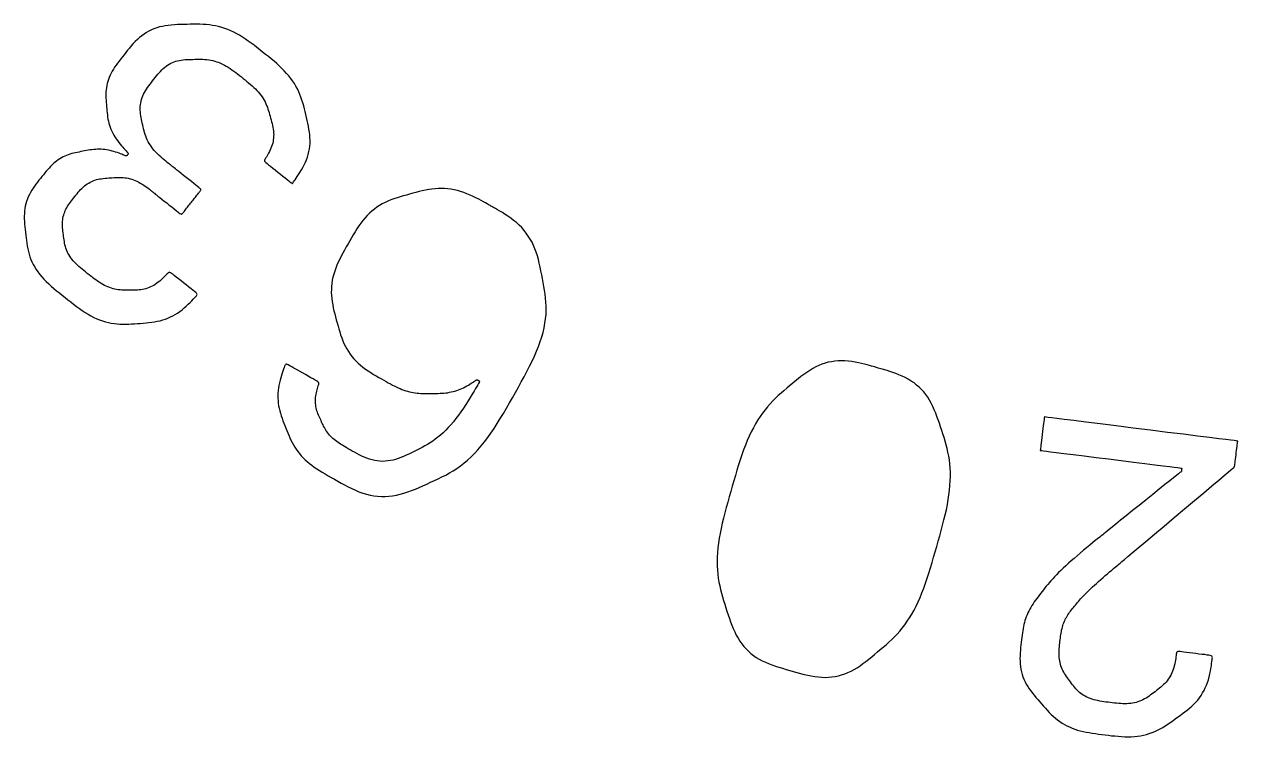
# Model space of a CAD drawing. Extents: x 1 to 47.3, y -47.1 to -0.8.
# Drawn here: x 9.13 to 22.56, y -47.05 to -39.16 of the extents above; entities that cross this region are included whole.
import ezdxf

# ---------------------------------------------------------------- set-up
doc = ezdxf.new("R2010")
doc.units = 0
doc.layers.add('LAYER 1', color=7, linetype='CONTINUOUS')

msp = doc.modelspace()

# ---------------------------------------------------------------- linework, layer by layer
at = {"layer": 'LAYER 1'}
for points in [[(12.241, -40.688), (12.253, -40.659), (12.264, -40.63), (12.273, -40.6), (12.28, -40.57), (12.285, -40.54), (12.289, -40.509), (12.292, -40.478), (12.292, -40.447), (12.291, -40.416), (12.289, -40.384), (12.285, -40.353), (12.28, -40.321), (12.274, -40.289), (12.267, -40.256), (12.26, -40.224), (12.253, -40.192), (12.246, -40.159), (12.238, -40.127), (12.23, -40.095), (12.222, -40.063), (12.213, -40.031), (12.203, -39.999), (12.192, -39.968), (12.181, -39.937), (12.167, -39.906), (12.152, -39.876), (12.136, -39.846), (12.119, -39.816), (12.099, -39.787), (12.079, -39.759), (12.056, -39.73), (12.033, -39.703), (12.007, -39.675), (11.981, -39.648), (11.953, -39.622), (11.924, -39.595), (11.894, -39.569), (11.863, -39.544), (11.831, -39.518), (11.8, -39.493), (11.768, -39.468), (11.736, -39.442), (11.705, -39.417), (11.673, -39.393), (11.641, -39.369), (11.609, -39.346), (11.578, -39.323), (11.546, -39.302), (11.513, -39.282), (11.481, -39.264), (11.448, -39.247), (11.415, -39.231), (11.382, -39.217), (11.349, -39.205), (11.315, -39.194), (11.281, -39.185), (11.247, -39.178), (11.213, -39.172), (11.178, -39.167), (11.143, -39.164), (11.108, -39.161), (11.073, -39.16), (11.038, -39.16), (11.003, -39.16), (10.967, -39.16), (10.932, -39.161), (10.896, -39.162), (10.861, -39.163), (10.826, -39.164), (10.791, -39.166), (10.757, -39.169), (10.723, -39.172), (10.69, -39.177), (10.658, -39.183), (10.626, -39.19), (10.595, -39.199), (10.565, -39.21), (10.536, -39.222), (10.508, -39.236), (10.481, -39.251), (10.455, -39.268), (10.429, -39.287), (10.405, -39.307), (10.381, -39.328), (10.358, -39.351), (10.336, -39.374), (10.314, -39.398), (10.293, -39.423), (10.273, -39.448), (10.253, -39.473), (10.234, -39.497), (10.215, -39.521), (10.197, -39.544), (10.179, -39.567), (10.162, -39.59), (10.146, -39.613), (10.13, -39.635), (10.116, -39.658), (10.103, -39.68), (10.091, -39.702), (10.08, -39.725), (10.07, -39.748), (10.061, -39.77), (10.054, -39.793), (10.048, -39.816), (10.042, -39.839), (10.038, -39.862), (10.036, -39.885), (10.034, -39.908), (10.033, -39.931), (10.033, -39.954), (10.034, -39.978), (10.035, -40.001), (10.036, -40.025), (10.038, -40.048), (10.04, -40.071), (10.042, -40.095), (10.044, -40.118), (10.046, -40.141), (10.049, -40.165), (10.052, -40.188), (10.056, -40.211), (10.061, -40.233), (10.066, -40.256), (10.073, -40.278), (10.08, -40.3), (10.089, -40.322), (10.098, -40.343), (10.108, -40.365), (10.12, -40.386), (10.132, -40.407), (10.146, -40.427), (10.16, -40.448), (10.175, -40.467), (10.19, -40.486), (10.205, -40.504), (10.219, -40.521), (10.233, -40.536), (10.245, -40.55), (10.256, -40.561), (10.264, -40.571), (10.271, -40.578), (10.275, -40.583), (10.279, -40.587), (10.28, -40.59), (10.281, -40.592), (10.281, -40.594), (10.28, -40.595), (10.279, -40.597), (10.277, -40.599), (10.275, -40.601), (10.273, -40.604), (10.271, -40.606), (10.269, -40.609), (10.267, -40.612), (10.265, -40.614), (10.264, -40.616), (10.262, -40.617), (10.261, -40.618), (10.259, -40.618), (10.257, -40.618), (10.253, -40.617), (10.248, -40.615), (10.242, -40.613), (10.233, -40.609), (10.222, -40.605), (10.209, -40.599), (10.194, -40.593), (10.178, -40.587), (10.16, -40.581), (10.141, -40.574), (10.121, -40.568), (10.101, -40.563), (10.081, -40.558), (10.061, -40.553), (10.041, -40.55), (10.021, -40.547), (10.001, -40.545), (9.981, -40.544), (9.96, -40.543), (9.94, -40.544), (9.92, -40.545), (9.899, -40.546), (9.879, -40.548), (9.859, -40.551), (9.838, -40.554), (9.818, -40.558), (9.797, -40.562), (9.777, -40.566), (9.757, -40.57), (9.736, -40.574), (9.716, -40.578), (9.695, -40.582), (9.675, -40.587), (9.655, -40.592), (9.635, -40.598), (9.616, -40.605), (9.597, -40.612), (9.578, -40.62), (9.559, -40.629), (9.541, -40.639), (9.523, -40.65), (9.505, -40.661), (9.487, -40.674), (9.47, -40.688), (9.454, -40.702), (9.437, -40.717), (9.421, -40.734), (9.405, -40.751), (9.389, -40.768), (9.373, -40.787), (9.357, -40.806), (9.341, -40.825), (9.325, -40.845), (9.309, -40.866), (9.292, -40.887), (9.275, -40.908), (9.259, -40.93), (9.243, -40.952), (9.227, -40.974), (9.212, -40.997), (9.198, -41.021), (9.186, -41.045), (9.174, -41.069), (9.164, -41.094), (9.155, -41.12), (9.148, -41.146), (9.141, -41.172), (9.136, -41.2), (9.133, -41.227), (9.131, -41.255), (9.13, -41.284), (9.13, -41.313), (9.131, -41.342), (9.133, -41.372), (9.136, -41.402), (9.139, -41.432), (9.142, -41.462), (9.146, -41.493), (9.15, -41.523), (9.154, -41.553), (9.158, -41.584), (9.163, -41.614), (9.169, -41.644), (9.176, -41.674), (9.183, -41.703), (9.192, -41.733), (9.203, -41.762), (9.215, -41.79), (9.229, -41.819), (9.245, -41.847), (9.262, -41.874), (9.281, -41.902), (9.301, -41.929), (9.323, -41.955), (9.347, -41.982), (9.373, -42.008), (9.4, -42.033), (9.428, -42.059), (9.457, -42.084), (9.487, -42.109), (9.518, -42.134), (9.549, -42.159), (9.581, -42.184), (9.612, -42.209), (9.644, -42.234), (9.676, -42.259), (9.708, -42.283), (9.74, -42.306), (9.772, -42.329), (9.804, -42.35), (9.836, -42.37), (9.868, -42.388), (9.9, -42.404), (9.932, -42.419), (9.964, -42.433), (9.996, -42.444), (10.028, -42.454), (10.06, -42.462), (10.092, -42.469), (10.125, -42.474), (10.157, -42.477), (10.189, -42.479), (10.221, -42.48), (10.253, -42.479), (10.285, -42.478), (10.317, -42.477), (10.349, -42.475), (10.382, -42.473), (10.414, -42.471), (10.446, -42.468), (10.478, -42.466), (10.509, -42.462), (10.541, -42.458), (10.572, -42.454), (10.602, -42.448), (10.632, -42.441), (10.662, -42.433), (10.691, -42.423), (10.719, -42.413), (10.747, -42.4), (10.774, -42.387), (10.8, -42.372), (10.826, -42.356), (10.852, -42.338), (10.876, -42.32), (10.9, -42.3), (10.923, -42.28), (10.945, -42.259), (10.965, -42.24), (10.984, -42.221), (11, -42.204), (11.014, -42.189), (11.025, -42.177), (11.034, -42.167), (11.04, -42.159), (11.042, -42.152), (11.041, -42.145), (11.036, -42.138), (11.027, -42.129), (11.014, -42.118), (10.996, -42.104), (10.975, -42.087), (10.949, -42.067), (10.922, -42.045), (10.893, -42.023), (10.865, -42), (10.837, -41.978), (10.812, -41.958), (10.79, -41.941), (10.773, -41.927), (10.759, -41.917), (10.749, -41.91), (10.741, -41.906), (10.735, -41.905), (10.729, -41.907), (10.723, -41.911), (10.717, -41.917), (10.708, -41.926), (10.698, -41.936), (10.687, -41.948), (10.674, -41.961), (10.66, -41.974), (10.645, -41.988), (10.63, -42.002), (10.613, -42.015), (10.597, -42.027), (10.58, -42.039), (10.563, -42.05), (10.546, -42.059), (10.528, -42.068), (10.511, -42.075), (10.493, -42.082), (10.475, -42.087), (10.456, -42.092), (10.438, -42.096), (10.419, -42.099), (10.4, -42.101), (10.381, -42.102), (10.362, -42.103), (10.343, -42.103), (10.324, -42.104), (10.305, -42.104), (10.286, -42.104), (10.266, -42.104), (10.247, -42.104), (10.228, -42.103), (10.209, -42.102), (10.19, -42.101), (10.17, -42.098), (10.151, -42.096), (10.132, -42.092), (10.113, -42.087), (10.094, -42.081), (10.075, -42.075), (10.055, -42.067), (10.036, -42.059), (10.017, -42.05), (9.998, -42.039), (9.979, -42.028), (9.96, -42.016), (9.941, -42.003), (9.922, -41.99), (9.903, -41.976), (9.884, -41.962), (9.865, -41.947), (9.846, -41.932), (9.827, -41.917), (9.808, -41.902), (9.789, -41.887), (9.77, -41.871), (9.752, -41.856), (9.734, -41.841), (9.717, -41.825), (9.7, -41.809), (9.685, -41.793), (9.67, -41.777), (9.657, -41.761), (9.644, -41.744), (9.633, -41.727), (9.622, -41.71), (9.613, -41.693), (9.604, -41.675), (9.597, -41.657), (9.59, -41.639), (9.585, -41.621), (9.58, -41.602), (9.576, -41.584), (9.573, -41.565), (9.57, -41.546), (9.567, -41.527), (9.565, -41.508), (9.562, -41.489), (9.56, -41.47), (9.558, -41.451), (9.556, -41.433), (9.554, -41.414), (9.553, -41.395), (9.553, -41.377), (9.553, -41.359), (9.554, -41.341), (9.555, -41.323), (9.558, -41.305), (9.561, -41.288), (9.566, -41.271), (9.571, -41.254), (9.577, -41.238), (9.583, -41.221), (9.591, -41.205), (9.599, -41.19), (9.609, -41.174), (9.619, -41.159), (9.629, -41.144), (9.64, -41.128), (9.652, -41.113), (9.664, -41.098), (9.676, -41.083), (9.688, -41.067), (9.701, -41.051), (9.714, -41.036), (9.727, -41.02), (9.74, -41.005), (9.753, -40.99), (9.767, -40.976), (9.781, -40.962), (9.796, -40.95), (9.811, -40.938), (9.827, -40.927), (9.843, -40.917), (9.859, -40.908), (9.876, -40.899), (9.893, -40.892), (9.91, -40.886), (9.929, -40.88), (9.947, -40.876), (9.966, -40.872), (9.985, -40.869), (10.004, -40.866), (10.024, -40.864), (10.044, -40.863), (10.064, -40.861), (10.083, -40.86), (10.103, -40.858), (10.123, -40.857), (10.143, -40.856), (10.163, -40.855), (10.183, -40.855), (10.203, -40.856), (10.223, -40.857), (10.242, -40.858), (10.262, -40.861), (10.281, -40.865), (10.3, -40.869), (10.32, -40.875), (10.339, -40.882), (10.358, -40.889), (10.377, -40.898), (10.396, -40.907), (10.414, -40.917), (10.433, -40.929), (10.451, -40.94), (10.468, -40.952), (10.485, -40.964), (10.5, -40.975), (10.514, -40.986), (10.526, -40.995), (10.536, -41.003), (10.544, -41.01), (10.55, -41.015), (10.556, -41.02), (10.563, -41.025), (10.571, -41.031), (10.58, -41.039), (10.593, -41.048), (10.608, -41.061), (10.629, -41.077), (10.652, -41.096), (10.679, -41.117), (10.706, -41.138), (10.734, -41.161), (10.762, -41.182), (10.787, -41.202), (10.81, -41.22), (10.828, -41.235), (10.842, -41.246), (10.853, -41.254), (10.861, -41.259), (10.867, -41.261), (10.871, -41.261), (10.875, -41.259), (10.879, -41.255), (10.883, -41.25), (10.888, -41.243), (10.895, -41.235), (10.902, -41.227), (10.909, -41.217), (10.917, -41.207), (10.926, -41.196), (10.935, -41.185), (10.944, -41.174), (10.952, -41.162), (10.961, -41.151), (10.97, -41.14), (10.979, -41.129), (10.988, -41.117), (10.997, -41.106), (11.006, -41.095), (11.015, -41.084), (11.024, -41.072), (11.033, -41.061), (11.041, -41.051), (11.049, -41.04), (11.057, -41.03), (11.064, -41.022), (11.07, -41.014), (11.076, -41.007), (11.08, -41.001), (11.083, -40.997), (11.084, -40.992), (11.083, -40.988), (11.08, -40.983), (11.073, -40.976), (11.063, -40.967), (11.048, -40.956), (11.029, -40.941), (11.006, -40.923), (10.98, -40.902), (10.952, -40.879), (10.922, -40.856), (10.893, -40.833), (10.866, -40.811), (10.84, -40.791), (10.819, -40.774), (10.802, -40.76), (10.788, -40.75), (10.778, -40.741), (10.769, -40.735), (10.762, -40.729), (10.755, -40.723), (10.747, -40.717), (10.738, -40.709), (10.726, -40.7), (10.711, -40.689), (10.695, -40.676), (10.678, -40.661), (10.659, -40.645), (10.64, -40.628), (10.621, -40.611), (10.603, -40.593), (10.585, -40.574), (10.568, -40.556), (10.553, -40.537), (10.538, -40.518), (10.525, -40.499), (10.513, -40.479), (10.502, -40.46), (10.491, -40.44), (10.482, -40.42), (10.474, -40.4), (10.467, -40.379), (10.461, -40.359), (10.455, -40.338), (10.45, -40.318), (10.445, -40.297), (10.441, -40.276), (10.436, -40.255), (10.432, -40.234), (10.428, -40.213), (10.424, -40.193), (10.42, -40.172), (10.417, -40.151), (10.415, -40.131), (10.413, -40.11), (10.413, -40.09), (10.414, -40.07), (10.415, -40.05), (10.418, -40.03), (10.422, -40.01), (10.428, -39.991), (10.434, -39.971), (10.441, -39.952), (10.45, -39.933), (10.46, -39.914), (10.471, -39.895), (10.483, -39.877), (10.495, -39.858), (10.508, -39.84), (10.522, -39.822), (10.536, -39.803), (10.55, -39.785), (10.565, -39.767), (10.579, -39.749), (10.593, -39.732), (10.607, -39.714), (10.622, -39.698), (10.637, -39.681), (10.652, -39.666), (10.667, -39.651), (10.683, -39.637), (10.699, -39.624), (10.716, -39.613), (10.733, -39.602), (10.751, -39.592), (10.769, -39.584), (10.788, -39.576), (10.807, -39.569), (10.826, -39.564), (10.846, -39.56), (10.867, -39.556), (10.888, -39.553), (10.909, -39.551), (10.931, -39.55), (10.952, -39.549), (10.974, -39.548), (10.996, -39.548), (11.018, -39.547), (11.04, -39.547), (11.062, -39.547), (11.084, -39.547), (11.106, -39.547), (11.128, -39.549), (11.15, -39.55), (11.172, -39.553), (11.193, -39.557), (11.215, -39.561), (11.237, -39.567), (11.258, -39.574), (11.28, -39.581), (11.301, -39.59), (11.322, -39.6), (11.344, -39.611), (11.365, -39.623), (11.386, -39.636), (11.407, -39.649), (11.428, -39.664), (11.449, -39.679), (11.47, -39.694), (11.491, -39.71), (11.511, -39.727), (11.532, -39.743), (11.553, -39.759), (11.573, -39.776), (11.593, -39.792), (11.613, -39.808), (11.632, -39.825), (11.651, -39.841), (11.669, -39.858), (11.687, -39.875), (11.703, -39.892), (11.719, -39.909), (11.734, -39.927), (11.748, -39.945), (11.761, -39.963), (11.773, -39.982), (11.784, -40), (11.794, -40.019), (11.803, -40.039), (11.812, -40.058), (11.82, -40.078), (11.827, -40.098), (11.833, -40.118), (11.839, -40.138), (11.845, -40.158), (11.85, -40.178), (11.856, -40.199), (11.861, -40.219), (11.867, -40.239), (11.872, -40.26), (11.876, -40.28), (11.88, -40.3), (11.884, -40.32), (11.887, -40.34), (11.889, -40.36), (11.89, -40.38), (11.889, -40.399), (11.888, -40.419), (11.886, -40.438), (11.883, -40.457), (11.879, -40.476), (11.874, -40.495), (11.867, -40.514), (11.86, -40.532), (11.852, -40.551), (11.843, -40.569), (11.834, -40.586), (11.825, -40.602), (11.817, -40.617), (11.809, -40.63), (11.801, -40.641), (11.795, -40.651), (11.791, -40.659), (11.788, -40.665), (11.788, -40.671), (11.79, -40.676), (11.796, -40.683), (11.804, -40.691), (11.817, -40.702), (11.834, -40.715), (11.855, -40.732), (11.88, -40.752), (11.907, -40.773), (11.935, -40.796), (11.964, -40.818), (11.991, -40.84), (12.017, -40.86), (12.039, -40.878), (12.057, -40.892), (12.07, -40.903), (12.081, -40.911), (12.088, -40.916), (12.092, -40.92), (12.095, -40.922), (12.096, -40.923), (12.096, -40.923), (12.096, -40.923), (12.096, -40.923), (12.097, -40.922), (12.098, -40.92), (12.101, -40.917), (12.104, -40.911), (12.109, -40.904), (12.117, -40.894), (12.126, -40.881), (12.138, -40.864), (12.151, -40.845), (12.166, -40.823), (12.181, -40.799), (12.197, -40.773), (12.212, -40.746), (12.227, -40.717)], [(13.993, -41.023), (13.958, -41.011), (13.923, -41.001), (13.888, -40.993), (13.852, -40.987), (13.817, -40.982), (13.782, -40.979), (13.747, -40.978), (13.711, -40.978), (13.676, -40.981), (13.641, -40.985), (13.606, -40.99), (13.57, -40.996), (13.535, -41.004), (13.5, -41.012), (13.465, -41.021), (13.43, -41.031), (13.394, -41.04), (13.359, -41.05), (13.324, -41.06), (13.29, -41.07), (13.255, -41.08), (13.221, -41.092), (13.188, -41.104), (13.155, -41.118), (13.123, -41.133), (13.092, -41.149), (13.062, -41.166), (13.033, -41.185), (13.005, -41.206), (12.977, -41.228), (12.951, -41.252), (12.925, -41.277), (12.901, -41.303), (12.877, -41.331), (12.855, -41.361), (12.833, -41.392), (12.812, -41.423), (12.791, -41.456), (12.771, -41.489), (12.751, -41.523), (12.732, -41.557), (12.713, -41.591), (12.693, -41.625), (12.675, -41.659), (12.656, -41.692), (12.638, -41.726), (12.621, -41.759), (12.605, -41.793), (12.59, -41.827), (12.577, -41.86), (12.565, -41.894), (12.555, -41.927), (12.546, -41.961), (12.539, -41.994), (12.534, -42.028), (12.531, -42.061), (12.529, -42.095), (12.528, -42.129), (12.53, -42.162), (12.533, -42.196), (12.537, -42.23), (12.543, -42.264), (12.55, -42.297), (12.557, -42.331), (12.566, -42.365), (12.574, -42.398), (12.583, -42.432), (12.592, -42.466), (12.602, -42.5), (12.611, -42.533), (12.621, -42.566), (12.631, -42.599), (12.643, -42.632), (12.655, -42.663), (12.668, -42.694), (12.683, -42.725), (12.699, -42.754), (12.717, -42.782), (12.735, -42.81), (12.756, -42.836), (12.777, -42.862), (12.801, -42.887), (12.825, -42.911), (12.851, -42.933), (12.878, -42.956), (12.907, -42.977), (12.936, -42.997), (12.966, -43.016), (12.995, -43.035), (13.025, -43.052), (13.054, -43.069), (13.082, -43.085), (13.109, -43.1), (13.134, -43.115), (13.158, -43.128), (13.181, -43.141), (13.204, -43.153), (13.225, -43.164), (13.247, -43.174), (13.268, -43.184), (13.288, -43.193), (13.309, -43.201), (13.33, -43.209), (13.351, -43.216), (13.372, -43.222), (13.393, -43.227), (13.414, -43.232), (13.435, -43.236), (13.456, -43.24), (13.477, -43.242), (13.498, -43.244), (13.519, -43.246), (13.541, -43.247), (13.562, -43.247), (13.583, -43.247), (13.604, -43.247), (13.626, -43.247), (13.647, -43.247), (13.668, -43.247), (13.69, -43.246), (13.711, -43.246), (13.732, -43.245), (13.753, -43.244), (13.774, -43.242), (13.795, -43.24), (13.816, -43.238), (13.836, -43.234), (13.856, -43.23), (13.876, -43.226), (13.896, -43.22), (13.916, -43.214), (13.935, -43.207), (13.954, -43.2), (13.973, -43.192), (13.992, -43.183), (14.01, -43.173), (14.028, -43.163), (14.046, -43.153), (14.062, -43.143), (14.077, -43.134), (14.091, -43.125), (14.103, -43.117), (14.113, -43.11), (14.121, -43.105), (14.127, -43.101), (14.132, -43.098), (14.136, -43.096), (14.138, -43.095), (14.14, -43.094), (14.142, -43.095), (14.143, -43.095), (14.145, -43.097), (14.148, -43.098), (14.15, -43.099), (14.153, -43.101), (14.156, -43.103), (14.159, -43.104), (14.161, -43.106), (14.164, -43.107), (14.166, -43.108), (14.168, -43.109), (14.168, -43.111), (14.168, -43.114), (14.166, -43.118), (14.163, -43.125), (14.157, -43.135), (14.149, -43.15), (14.138, -43.168), (14.124, -43.192), (14.107, -43.221), (14.087, -43.254), (14.065, -43.29), (14.041, -43.328), (14.016, -43.368), (13.99, -43.409), (13.962, -43.449), (13.935, -43.488), (13.907, -43.525), (13.879, -43.56), (13.851, -43.593), (13.822, -43.625), (13.794, -43.654), (13.766, -43.682), (13.737, -43.708), (13.708, -43.732), (13.679, -43.754), (13.65, -43.774), (13.621, -43.793), (13.592, -43.811), (13.563, -43.827), (13.534, -43.843), (13.504, -43.858), (13.475, -43.873), (13.445, -43.888), (13.416, -43.902), (13.387, -43.917), (13.357, -43.931), (13.328, -43.944), (13.299, -43.956), (13.269, -43.967), (13.24, -43.976), (13.211, -43.984), (13.182, -43.99), (13.153, -43.994), (13.124, -43.997), (13.094, -43.998), (13.065, -43.996), (13.037, -43.993), (13.008, -43.988), (12.979, -43.982), (12.95, -43.973), (12.921, -43.963), (12.893, -43.951), (12.865, -43.939), (12.837, -43.926), (12.811, -43.912), (12.785, -43.898), (12.76, -43.884), (12.736, -43.871), (12.714, -43.858), (12.693, -43.846), (12.673, -43.835), (12.654, -43.824), (12.637, -43.813), (12.62, -43.802), (12.603, -43.791), (12.588, -43.78), (12.573, -43.769), (12.559, -43.757), (12.546, -43.745), (12.533, -43.733), (12.52, -43.72), (12.509, -43.707), (12.498, -43.694), (12.487, -43.68), (12.477, -43.667), (12.468, -43.652), (12.459, -43.638), (12.451, -43.623), (12.443, -43.608), (12.436, -43.593), (12.428, -43.578), (12.421, -43.563), (12.414, -43.547), (12.407, -43.532), (12.4, -43.517), (12.393, -43.501), (12.386, -43.486), (12.38, -43.47), (12.374, -43.455), (12.369, -43.439), (12.365, -43.423), (12.361, -43.407), (12.357, -43.391), (12.355, -43.374), (12.353, -43.358), (12.352, -43.341), (12.352, -43.324), (12.353, -43.307), (12.354, -43.29), (12.356, -43.273), (12.359, -43.256), (12.362, -43.238), (12.366, -43.221), (12.37, -43.205), (12.374, -43.19), (12.378, -43.176), (12.382, -43.163), (12.385, -43.153), (12.388, -43.144), (12.389, -43.137), (12.389, -43.131), (12.388, -43.126), (12.383, -43.12), (12.375, -43.114), (12.364, -43.107), (12.348, -43.098), (12.327, -43.086), (12.302, -43.072), (12.273, -43.055), (12.241, -43.037), (12.208, -43.019), (12.175, -43), (12.144, -42.982), (12.114, -42.966), (12.089, -42.952), (12.068, -42.94), (12.052, -42.931), (12.04, -42.926), (12.031, -42.923), (12.024, -42.924), (12.019, -42.928), (12.014, -42.936), (12.01, -42.946), (12.005, -42.96), (11.999, -42.978), (11.992, -42.998), (11.984, -43.021), (11.976, -43.046), (11.968, -43.072), (11.96, -43.1), (11.954, -43.128), (11.948, -43.157), (11.943, -43.186), (11.939, -43.214), (11.937, -43.243), (11.936, -43.271), (11.937, -43.299), (11.938, -43.327), (11.941, -43.355), (11.945, -43.383), (11.951, -43.411), (11.957, -43.438), (11.965, -43.466), (11.974, -43.493), (11.983, -43.52), (11.993, -43.548), (12.003, -43.575), (12.014, -43.602), (12.024, -43.629), (12.035, -43.656), (12.046, -43.683), (12.057, -43.71), (12.069, -43.737), (12.081, -43.763), (12.094, -43.789), (12.108, -43.815), (12.123, -43.84), (12.139, -43.865), (12.156, -43.889), (12.175, -43.913), (12.195, -43.936), (12.216, -43.958), (12.238, -43.98), (12.261, -44.001), (12.286, -44.022), (12.312, -44.042), (12.339, -44.062), (12.368, -44.081), (12.397, -44.1), (12.428, -44.119), (12.46, -44.138), (12.493, -44.157), (12.527, -44.177), (12.562, -44.197), (12.599, -44.217), (12.636, -44.238), (12.675, -44.259), (12.714, -44.279), (12.754, -44.299), (12.794, -44.317), (12.834, -44.334), (12.875, -44.349), (12.916, -44.361), (12.958, -44.371), (12.999, -44.379), (13.04, -44.384), (13.082, -44.387), (13.123, -44.387), (13.165, -44.385), (13.206, -44.38), (13.248, -44.373), (13.29, -44.363), (13.332, -44.351), (13.374, -44.337), (13.416, -44.321), (13.458, -44.305), (13.5, -44.287), (13.542, -44.268), (13.584, -44.249), (13.626, -44.23), (13.668, -44.211), (13.71, -44.191), (13.752, -44.171), (13.794, -44.15), (13.835, -44.127), (13.876, -44.102), (13.917, -44.076), (13.957, -44.048), (13.996, -44.017), (14.035, -43.984), (14.074, -43.949), (14.112, -43.911), (14.15, -43.87), (14.187, -43.828), (14.223, -43.783), (14.259, -43.735), (14.294, -43.686), (14.329, -43.634), (14.364, -43.58), (14.398, -43.525), (14.432, -43.468), (14.466, -43.41), (14.499, -43.352), (14.532, -43.294), (14.565, -43.235), (14.598, -43.177), (14.63, -43.118), (14.662, -43.061), (14.693, -43.003), (14.722, -42.946), (14.75, -42.89), (14.776, -42.835), (14.8, -42.78), (14.821, -42.726), (14.84, -42.673), (14.857, -42.621), (14.871, -42.57), (14.883, -42.52), (14.892, -42.47), (14.899, -42.422), (14.904, -42.374), (14.906, -42.327), (14.905, -42.282), (14.903, -42.236), (14.899, -42.192), (14.894, -42.148), (14.888, -42.104), (14.881, -42.061), (14.873, -42.018), (14.865, -41.975), (14.857, -41.932), (14.848, -41.889), (14.839, -41.847), (14.83, -41.805), (14.82, -41.764), (14.808, -41.723), (14.796, -41.684), (14.782, -41.645), (14.766, -41.608), (14.749, -41.572), (14.729, -41.537), (14.708, -41.504), (14.686, -41.472), (14.661, -41.441), (14.635, -41.411), (14.607, -41.383), (14.578, -41.356), (14.546, -41.331), (14.514, -41.307), (14.482, -41.284), (14.451, -41.264), (14.421, -41.245), (14.393, -41.228), (14.368, -41.213), (14.346, -41.201), (14.329, -41.192), (14.315, -41.184), (14.304, -41.177), (14.295, -41.172), (14.285, -41.167), (14.276, -41.161), (14.265, -41.155), (14.251, -41.147), (14.233, -41.138), (14.212, -41.126), (14.187, -41.112), (14.16, -41.097), (14.129, -41.082), (14.097, -41.066), (14.063, -41.051), (14.029, -41.036)], [(18.212, -42.886), (18.174, -42.885), (18.137, -42.886), (18.1, -42.889), (18.064, -42.895), (18.028, -42.902), (17.993, -42.912), (17.958, -42.924), (17.923, -42.937), (17.889, -42.953), (17.856, -42.971), (17.823, -42.991), (17.79, -43.013), (17.758, -43.036), (17.726, -43.06), (17.694, -43.085), (17.663, -43.111), (17.631, -43.137), (17.6, -43.163), (17.568, -43.189), (17.537, -43.216), (17.506, -43.243), (17.475, -43.271), (17.444, -43.299), (17.414, -43.329), (17.385, -43.36), (17.356, -43.393), (17.328, -43.427), (17.3, -43.463), (17.274, -43.501), (17.248, -43.54), (17.224, -43.582), (17.2, -43.626), (17.176, -43.671), (17.154, -43.718), (17.132, -43.767), (17.111, -43.818), (17.091, -43.871), (17.072, -43.925), (17.053, -43.981), (17.035, -44.037), (17.017, -44.095), (17, -44.154), (16.983, -44.213), (16.966, -44.272), (16.949, -44.332), (16.932, -44.391), (16.915, -44.451), (16.899, -44.51), (16.883, -44.568), (16.868, -44.626), (16.855, -44.684), (16.842, -44.74), (16.831, -44.796), (16.821, -44.85), (16.813, -44.904), (16.807, -44.956), (16.802, -45.007), (16.8, -45.057), (16.798, -45.106), (16.799, -45.154), (16.801, -45.201), (16.805, -45.246), (16.81, -45.29), (16.817, -45.334), (16.826, -45.376), (16.835, -45.418), (16.846, -45.459), (16.857, -45.499), (16.869, -45.539), (16.882, -45.579), (16.895, -45.618), (16.907, -45.658), (16.92, -45.697), (16.934, -45.736), (16.947, -45.775), (16.962, -45.813), (16.977, -45.85), (16.993, -45.886), (17.01, -45.921), (17.029, -45.955), (17.048, -45.987), (17.07, -46.017), (17.093, -46.046), (17.118, -46.074), (17.144, -46.1), (17.171, -46.124), (17.2, -46.147), (17.231, -46.168), (17.263, -46.187), (17.297, -46.205), (17.332, -46.222), (17.368, -46.237), (17.405, -46.251), (17.443, -46.265), (17.482, -46.277), (17.522, -46.289), (17.561, -46.301), (17.601, -46.313), (17.641, -46.324), (17.681, -46.335), (17.721, -46.346), (17.761, -46.356), (17.801, -46.365), (17.84, -46.373), (17.879, -46.38), (17.918, -46.385), (17.956, -46.388), (17.994, -46.389), (18.031, -46.388), (18.068, -46.385), (18.105, -46.379), (18.141, -46.372), (18.176, -46.362), (18.211, -46.35), (18.246, -46.336), (18.28, -46.32), (18.314, -46.302), (18.347, -46.282), (18.38, -46.26), (18.412, -46.237), (18.445, -46.212), (18.477, -46.187), (18.509, -46.161), (18.541, -46.135), (18.573, -46.108), (18.604, -46.082), (18.636, -46.055), (18.668, -46.028), (18.699, -46), (18.73, -45.971), (18.76, -45.941), (18.79, -45.91), (18.819, -45.877), (18.847, -45.843), (18.875, -45.807), (18.902, -45.769), (18.927, -45.73), (18.952, -45.688), (18.977, -45.645), (19, -45.6), (19.022, -45.553), (19.044, -45.504), (19.065, -45.453), (19.085, -45.401), (19.104, -45.347), (19.123, -45.291), (19.141, -45.235), (19.159, -45.177), (19.176, -45.119), (19.194, -45.06), (19.211, -45.001), (19.228, -44.942), (19.245, -44.882), (19.261, -44.823), (19.278, -44.764), (19.293, -44.705), (19.308, -44.647), (19.322, -44.589), (19.335, -44.533), (19.346, -44.477), (19.356, -44.422), (19.364, -44.369), (19.37, -44.316), (19.375, -44.265), (19.378, -44.215), (19.379, -44.166), (19.379, -44.119), (19.377, -44.072), (19.373, -44.026), (19.368, -43.982), (19.361, -43.939), (19.352, -43.897), (19.343, -43.855), (19.332, -43.814), (19.321, -43.774), (19.309, -43.734), (19.296, -43.695), (19.284, -43.656), (19.271, -43.617), (19.258, -43.577), (19.245, -43.539), (19.231, -43.5), (19.217, -43.463), (19.201, -43.426), (19.185, -43.39), (19.168, -43.355), (19.15, -43.321), (19.13, -43.289), (19.108, -43.259), (19.085, -43.23), (19.06, -43.203), (19.034, -43.177), (19.006, -43.153), (18.977, -43.13), (18.946, -43.109), (18.914, -43.089), (18.88, -43.071), (18.845, -43.054), (18.81, -43.039), (18.775, -43.026), (18.741, -43.014), (18.708, -43.003), (18.679, -42.994), (18.652, -42.986), (18.629, -42.979), (18.61, -42.973), (18.595, -42.969), (18.582, -42.966), (18.572, -42.963), (18.561, -42.96), (18.551, -42.957), (18.539, -42.953), (18.525, -42.949), (18.507, -42.944), (18.485, -42.938), (18.459, -42.931), (18.43, -42.923), (18.397, -42.915), (18.363, -42.907), (18.326, -42.9), (18.289, -42.894), (18.251, -42.889)], [(20.635, -43.91), (20.739, -43.923), (20.86, -43.938), (20.992, -43.954), (21.131, -43.972), (21.271, -43.989), (21.406, -44.006), (21.532, -44.022), (21.643, -44.036), (21.733, -44.047), (21.804, -44.056), (21.856, -44.063), (21.893, -44.067), (21.917, -44.071), (21.931, -44.072), (21.938, -44.073), (21.94, -44.073), (21.94, -44.073), (21.94, -44.073), (21.94, -44.074), (21.94, -44.074), (21.94, -44.074), (21.94, -44.075), (21.94, -44.076), (21.94, -44.077), (21.94, -44.079), (21.939, -44.082), (21.939, -44.084), (21.939, -44.087), (21.938, -44.091), (21.938, -44.094), (21.938, -44.097), (21.937, -44.1), (21.937, -44.103), (21.937, -44.105), (21.936, -44.107), (21.936, -44.108), (21.936, -44.109), (21.936, -44.109), (21.936, -44.11), (21.936, -44.11), (21.936, -44.11), (21.936, -44.11), (21.936, -44.11), (21.934, -44.112), (21.929, -44.116), (21.919, -44.123), (21.904, -44.136), (21.881, -44.154), (21.849, -44.18), (21.807, -44.213), (21.754, -44.256), (21.691, -44.307), (21.62, -44.364), (21.546, -44.424), (21.47, -44.485), (21.396, -44.544), (21.326, -44.6), (21.263, -44.65), (21.211, -44.692), (21.17, -44.725), (21.138, -44.751), (21.114, -44.771), (21.095, -44.786), (21.079, -44.799), (21.065, -44.81), (21.049, -44.823), (21.032, -44.837), (21.009, -44.855), (20.983, -44.876), (20.953, -44.9), (20.921, -44.927), (20.887, -44.954), (20.852, -44.983), (20.817, -45.013), (20.782, -45.043), (20.748, -45.072), (20.716, -45.1), (20.685, -45.127), (20.656, -45.154), (20.628, -45.18), (20.602, -45.205), (20.577, -45.229), (20.554, -45.253), (20.532, -45.276), (20.512, -45.298), (20.493, -45.319), (20.475, -45.34), (20.458, -45.36), (20.441, -45.38), (20.425, -45.4), (20.41, -45.419), (20.395, -45.438), (20.38, -45.458), (20.365, -45.477), (20.35, -45.496), (20.335, -45.516), (20.321, -45.535), (20.307, -45.555), (20.294, -45.575), (20.281, -45.595), (20.269, -45.615), (20.258, -45.635), (20.247, -45.656), (20.237, -45.676), (20.228, -45.697), (20.22, -45.718), (20.212, -45.74), (20.205, -45.761), (20.199, -45.783), (20.194, -45.805), (20.189, -45.827), (20.184, -45.85), (20.18, -45.873), (20.177, -45.897), (20.173, -45.922), (20.17, -45.947), (20.167, -45.974), (20.163, -46.001), (20.16, -46.03), (20.156, -46.059), (20.154, -46.089), (20.151, -46.119), (20.15, -46.15), (20.149, -46.181), (20.15, -46.211), (20.152, -46.241), (20.155, -46.271), (20.16, -46.3), (20.166, -46.328), (20.174, -46.356), (20.183, -46.384), (20.194, -46.411), (20.206, -46.438), (20.22, -46.464), (20.235, -46.49), (20.252, -46.515), (20.27, -46.54), (20.288, -46.564), (20.307, -46.588), (20.327, -46.612), (20.348, -46.636), (20.368, -46.66), (20.389, -46.684), (20.41, -46.708), (20.431, -46.731), (20.452, -46.754), (20.474, -46.777), (20.496, -46.799), (20.518, -46.82), (20.541, -46.84), (20.565, -46.86), (20.59, -46.878), (20.616, -46.895), (20.642, -46.91), (20.669, -46.925), (20.697, -46.938), (20.726, -46.951), (20.756, -46.962), (20.786, -46.972), (20.817, -46.981), (20.849, -46.988), (20.882, -46.995), (20.916, -47.001), (20.95, -47.007), (20.984, -47.012), (21.02, -47.017), (21.055, -47.021), (21.091, -47.026), (21.128, -47.03), (21.164, -47.035), (21.201, -47.038), (21.238, -47.042), (21.274, -47.044), (21.31, -47.046), (21.346, -47.046), (21.382, -47.046), (21.416, -47.044), (21.45, -47.04), (21.484, -47.035), (21.517, -47.028), (21.549, -47.02), (21.58, -47.011), (21.611, -47), (21.642, -46.988), (21.671, -46.974), (21.701, -46.959), (21.729, -46.943), (21.757, -46.925), (21.785, -46.907), (21.813, -46.889), (21.84, -46.87), (21.867, -46.85), (21.894, -46.831), (21.921, -46.811), (21.948, -46.791), (21.975, -46.771), (22.001, -46.751), (22.026, -46.73), (22.051, -46.709), (22.074, -46.687), (22.096, -46.664), (22.117, -46.64), (22.136, -46.615), (22.155, -46.589), (22.171, -46.562), (22.187, -46.535), (22.201, -46.506), (22.214, -46.477), (22.225, -46.446), (22.235, -46.415), (22.244, -46.383), (22.251, -46.351), (22.258, -46.32), (22.263, -46.29), (22.268, -46.262), (22.271, -46.236), (22.274, -46.214), (22.277, -46.195), (22.278, -46.18), (22.279, -46.169), (22.277, -46.161), (22.273, -46.155), (22.266, -46.15), (22.255, -46.147), (22.24, -46.144), (22.22, -46.142), (22.195, -46.138), (22.165, -46.135), (22.131, -46.131), (22.096, -46.126), (22.061, -46.122), (22.026, -46.117), (21.993, -46.113), (21.964, -46.11), (21.94, -46.107), (21.922, -46.104), (21.907, -46.103), (21.897, -46.103), (21.89, -46.105), (21.886, -46.109), (21.883, -46.114), (21.881, -46.122), (21.88, -46.133), (21.878, -46.146), (21.876, -46.161), (21.873, -46.179), (21.87, -46.198), (21.867, -46.218), (21.863, -46.239), (21.858, -46.26), (21.852, -46.281), (21.846, -46.301), (21.838, -46.321), (21.83, -46.34), (21.822, -46.359), (21.812, -46.377), (21.802, -46.394), (21.791, -46.411), (21.779, -46.426), (21.766, -46.442), (21.753, -46.456), (21.738, -46.47), (21.724, -46.484), (21.709, -46.497), (21.693, -46.51), (21.677, -46.523), (21.661, -46.535), (21.645, -46.548), (21.629, -46.56), (21.612, -46.572), (21.596, -46.584), (21.58, -46.596), (21.563, -46.608), (21.546, -46.618), (21.529, -46.628), (21.511, -46.638), (21.493, -46.646), (21.474, -46.654), (21.455, -46.661), (21.436, -46.666), (21.416, -46.671), (21.396, -46.675), (21.375, -46.678), (21.354, -46.68), (21.332, -46.681), (21.31, -46.682), (21.287, -46.681), (21.265, -46.68), (21.242, -46.678), (21.218, -46.676), (21.195, -46.674), (21.171, -46.671), (21.148, -46.668), (21.124, -46.665), (21.101, -46.662), (21.078, -46.659), (21.055, -46.655), (21.032, -46.651), (21.01, -46.647), (20.988, -46.642), (20.967, -46.637), (20.947, -46.631), (20.927, -46.624), (20.908, -46.617), (20.89, -46.608), (20.872, -46.599), (20.855, -46.59), (20.839, -46.579), (20.824, -46.568), (20.809, -46.556), (20.795, -46.543), (20.782, -46.53), (20.769, -46.516), (20.756, -46.501), (20.744, -46.486), (20.732, -46.471), (20.721, -46.456), (20.709, -46.44), (20.698, -46.425), (20.686, -46.409), (20.675, -46.394), (20.664, -46.378), (20.653, -46.362), (20.643, -46.346), (20.634, -46.33), (20.625, -46.314), (20.617, -46.297), (20.61, -46.28), (20.603, -46.262), (20.597, -46.244), (20.593, -46.226), (20.589, -46.208), (20.586, -46.189), (20.584, -46.17), (20.582, -46.15), (20.582, -46.131), (20.582, -46.111), (20.583, -46.091), (20.584, -46.071), (20.586, -46.05), (20.588, -46.03), (20.59, -46.011), (20.592, -45.991), (20.595, -45.972), (20.597, -45.953), (20.6, -45.935), (20.602, -45.917), (20.605, -45.9), (20.608, -45.882), (20.611, -45.865), (20.615, -45.849), (20.619, -45.832), (20.624, -45.816), (20.629, -45.8), (20.635, -45.785), (20.641, -45.769), (20.648, -45.754), (20.655, -45.739), (20.663, -45.725), (20.671, -45.71), (20.68, -45.696), (20.69, -45.682), (20.699, -45.669), (20.709, -45.655), (20.72, -45.642), (20.73, -45.628), (20.741, -45.615), (20.752, -45.602), (20.763, -45.589), (20.774, -45.576), (20.785, -45.562), (20.797, -45.549), (20.809, -45.535), (20.821, -45.521), (20.834, -45.506), (20.848, -45.491), (20.863, -45.476), (20.879, -45.46), (20.896, -45.443), (20.914, -45.425), (20.933, -45.407), (20.953, -45.388), (20.974, -45.369), (20.996, -45.349), (21.019, -45.328), (21.044, -45.307), (21.069, -45.285), (21.094, -45.263), (21.119, -45.242), (21.142, -45.222), (21.165, -45.203), (21.185, -45.185), (21.203, -45.17), (21.218, -45.158), (21.231, -45.147), (21.243, -45.137), (21.258, -45.124), (21.278, -45.107), (21.305, -45.084), (21.343, -45.053), (21.393, -45.011), (21.459, -44.955), (21.541, -44.886), (21.638, -44.804), (21.745, -44.715), (21.857, -44.62), (21.97, -44.525), (22.08, -44.432), (22.183, -44.345), (22.274, -44.268), (22.35, -44.205), (22.408, -44.156), (22.452, -44.119), (22.483, -44.093), (22.503, -44.076), (22.516, -44.065), (22.522, -44.06), (22.524, -44.058), (22.524, -44.058), (22.524, -44.058), (22.524, -44.057), (22.524, -44.056), (22.525, -44.053), (22.525, -44.047), (22.526, -44.04), (22.528, -44.029), (22.53, -44.015), (22.532, -43.997), (22.534, -43.975), (22.537, -43.952), (22.541, -43.927), (22.544, -43.901), (22.547, -43.877), (22.55, -43.853), (22.552, -43.832), (22.555, -43.815), (22.556, -43.802), (22.558, -43.791), (22.558, -43.784), (22.559, -43.779), (22.559, -43.776), (22.56, -43.775), (22.56, -43.774), (22.56, -43.774), (22.559, -43.774), (22.555, -43.773), (22.543, -43.772), (22.52, -43.769), (22.483, -43.764), (22.428, -43.758), (22.35, -43.748), (22.247, -43.735), (22.116, -43.718), (21.958, -43.699), (21.782, -43.677), (21.595, -43.653), (21.404, -43.629), (21.216, -43.605), (21.039, -43.583), (20.879, -43.563), (20.745, -43.546), (20.639, -43.533), (20.559, -43.523), (20.502, -43.516), (20.463, -43.511), (20.439, -43.508), (20.426, -43.506), (20.421, -43.506), (20.421, -43.506), (20.421, -43.506), (20.421, -43.506), (20.42, -43.508), (20.42, -43.512), (20.419, -43.518), (20.418, -43.527), (20.416, -43.54), (20.414, -43.557), (20.411, -43.579), (20.408, -43.606), (20.404, -43.636), (20.4, -43.669), (20.396, -43.702), (20.392, -43.735), (20.388, -43.766), (20.384, -43.794), (20.381, -43.818), (20.379, -43.837), (20.377, -43.851), (20.376, -43.862), (20.375, -43.869), (20.374, -43.873), (20.374, -43.876), (20.374, -43.877), (20.374, -43.877), (20.374, -43.877), (20.374, -43.877), (20.374, -43.877), (20.374, -43.877), (20.374, -43.877), (20.374, -43.877), (20.374, -43.877), (20.374, -43.877), (20.374, -43.877), (20.375, -43.877), (20.38, -43.877), (20.391, -43.879), (20.411, -43.881), (20.443, -43.885), (20.489, -43.891), (20.552, -43.899)]]:
    msp.add_lwpolyline(points, close=True, dxfattribs=at)

doc.saveas('drawing.dxf')
